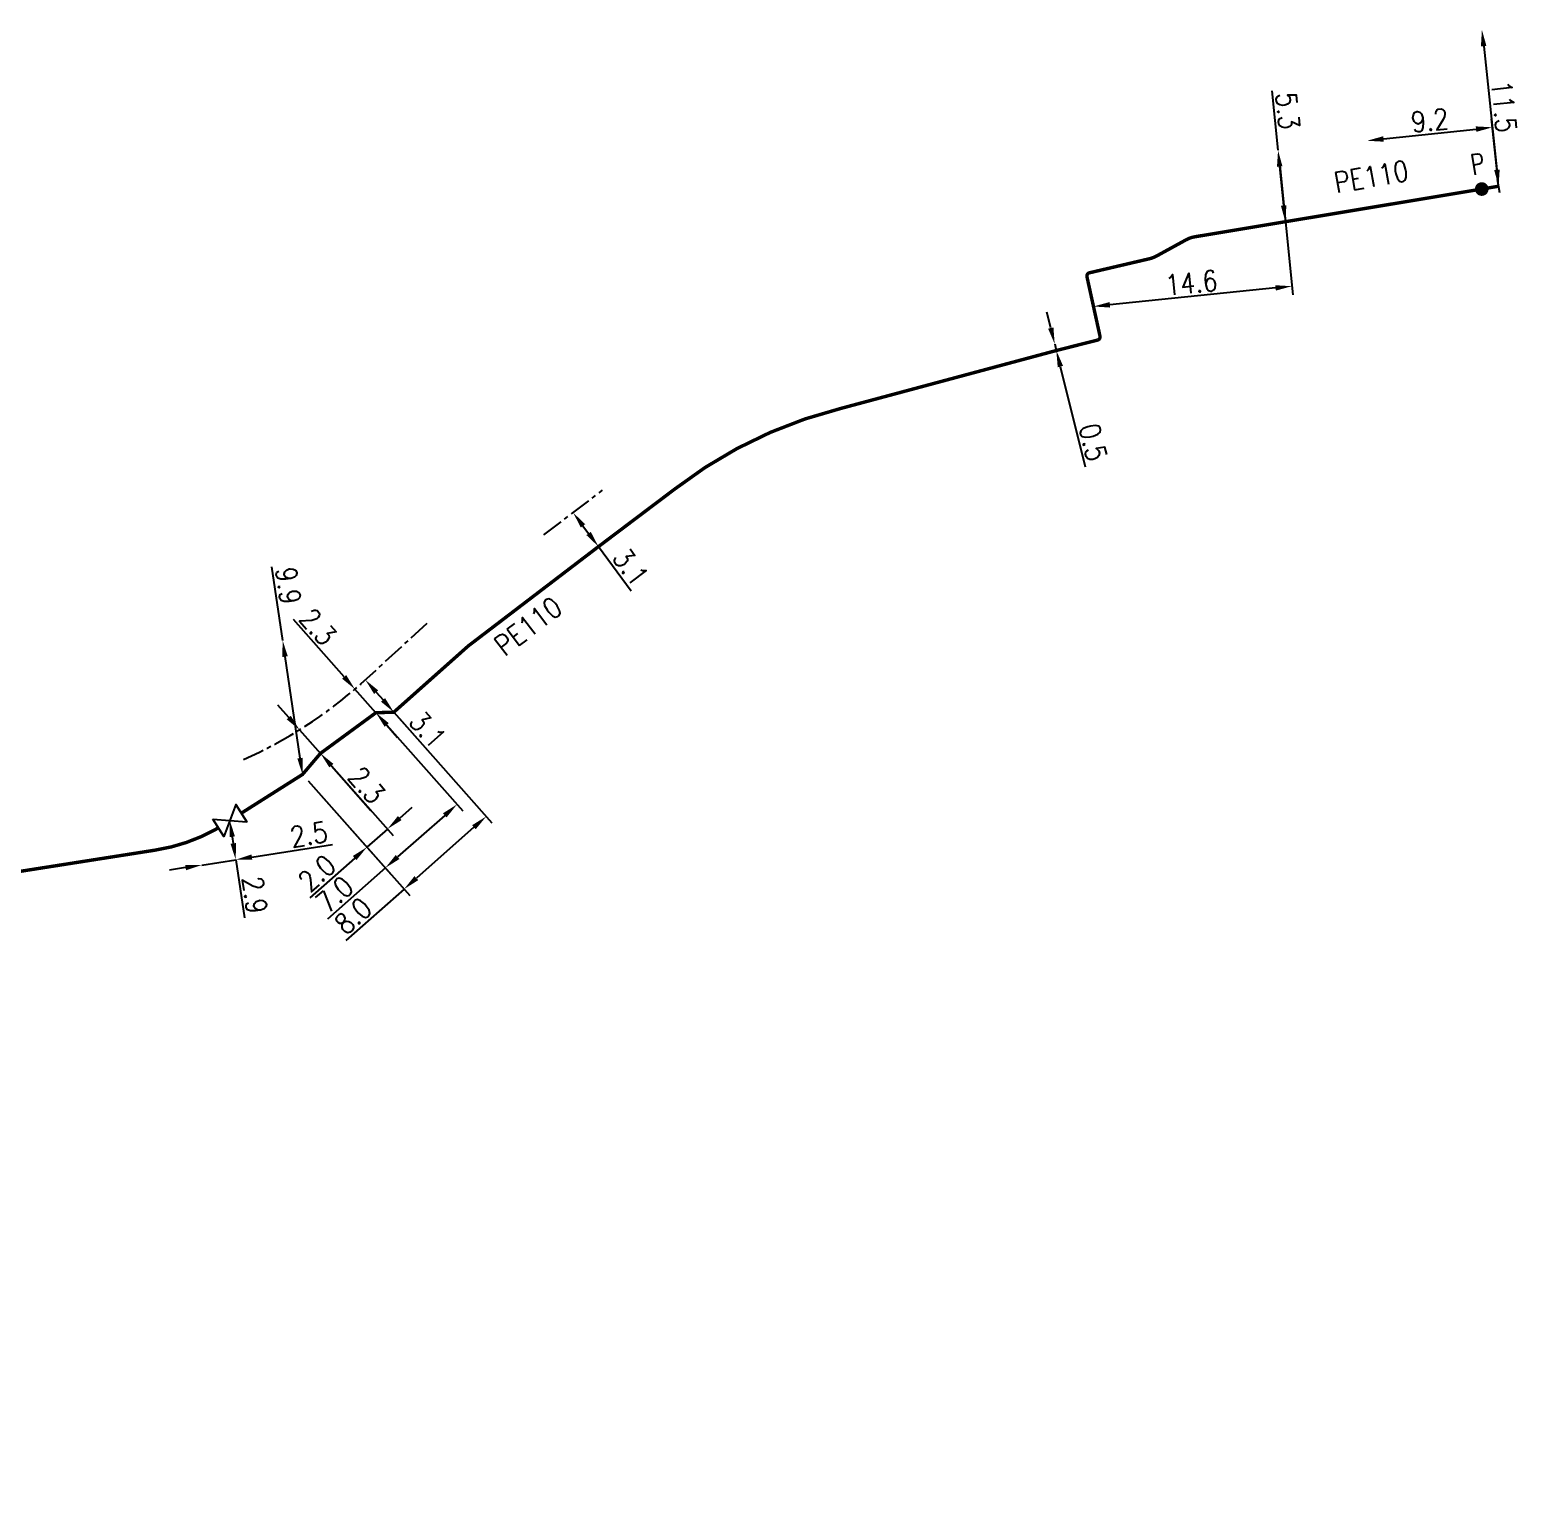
# Model space of a CAD drawing. Header units: millimetres. Extents: x 150998 to 151977, y 126997 to 128005.
# Drawn here: x 151502.9 to 151611.8, y 127612.1 to 127719.3 of the extents above; entities that cross this region are included whole.
import ezdxf
from ezdxf.enums import TextEntityAlignment as Align

# ---------------------------------------------------------------- set-up
doc = ezdxf.new("R2010")
doc.units = ezdxf.units.MM
doc.header["$PDMODE"] = 34
doc.linetypes.add('CENTER', pattern=[50.8, 31.75, -6.35, 6.35, -6.35])
doc.linetypes.add('L_100_PE', pattern=[14, 10, -1.5, 1, -1.5])
doc.layers.get('0').update_dxf_attribs({"linetype": 'CONTINUOUS'})
doc.layers.get('DEFPOINTS').update_dxf_attribs({"linetype": 'CONTINUOUS'})
for name, color, linetype in [('L_140', 3, 'CONTINUOUS'), ('L_300', 7, 'CONTINUOUS'), ('L_340', 7, 'CONTINUOUS')]:
    doc.layers.add(name, color=color, linetype=linetype)
doc.styles.add('G_ROMANS', font='ROMANS.SHX', dxfattribs={"width": 0.75})
doc.styles.get("Standard").update_dxf_attribs({"font": 'romans.shx', "width": 0.85})
doc.dimstyles.get("Standard").update_dxf_attribs({"dimtxt": 1.5, "dimasz": 1.2, "dimexe": 0.625, "dimexo": 0.625, "dimgap": 0.25, "dimtad": 1, "dimdec": 1, "dimzin": 0, "dimdsep": 46, "dimtxsty": 'Standard', "dimcen": -0.5, "dimadec": 0, "dimazin": 0, "dimtfac": 1, "dimtdec": 1, "dimtmove": 0, "dimatfit": 3, "dimfxl": 0, "dimtolj": 1, "dimtzin": 0, "dimarcsym": 0})

# ---------------------------------------------------------------- blocks, each defined once
blk = doc.blocks.new('*D12')
at = {"layer": 'DEFPOINTS', "color": 0, "linetype": 'Continuous', "transparency": 16777216}
for p in [(151521.38, 127674.68), (151522.83, 127664.89), (151522.83, 127664.89)]:
    blk.add_point(p, dxfattribs=at)
at = {"layer": 'L_140', "color": 0, "linetype": 'Continuous', "lineweight": -2, "transparency": 16777216}
for p, q in [((151521.38, 127674.68), (151520.58, 127680.07)), ((151522.65, 127666.08), (151521.55, 127673.5))]:
    blk.add_line(p, q, dxfattribs=at)
at = {"layer": 'L_140', "color": 0, "linetype": 'Continuous', "transparency": 16777216}
for points in [[(151521.75, 127673.53), (151521.35, 127673.47), (151521.38, 127674.68)], [(151522.85, 127666.11), (151522.45, 127666.05), (151522.83, 127664.89)]]:
    blk.add_solid(points, dxfattribs=at)
at = {"layer": 'L_140', "color": 0, "linetype": 'Continuous', "transparency": 16777216, "insert": (151521.79, 127678.68), "char_height": 1.5, "attachment_point": 5, "rotation": 278.4391}
blk.add_mtext('\\A1;9.9', dxfattribs=at)
blk = doc.blocks.new('*D13')
at = {"layer": 'DEFPOINTS', "color": 0, "linetype": 'Continuous', "transparency": 16777216}
for p in [(151542.6, 127684.02), (151544.45, 127681.54), (151544.45, 127681.54)]:
    blk.add_point(p, dxfattribs=at)
at = {"layer": 'L_140', "color": 0, "linetype": 'Continuous', "lineweight": -2, "transparency": 16777216}
for p, q in [((151543.32, 127683.06), (151543.73, 127682.5)), ((151544.45, 127681.54), (151546.84, 127678.32))]:
    blk.add_line(p, q, dxfattribs=at)
at = {"layer": 'L_140', "color": 0, "linetype": 'Continuous', "transparency": 16777216}
for points in [[(151543.48, 127683.18), (151543.16, 127682.94), (151542.6, 127684.02)], [(151543.89, 127682.62), (151543.57, 127682.38), (151544.45, 127681.54)]]:
    blk.add_solid(points, dxfattribs=at)
at = {"layer": 'L_140', "color": 0, "linetype": 'Continuous', "transparency": 16777216, "insert": (151546.81, 127680.05), "char_height": 1.5, "attachment_point": 5, "rotation": 306.6516}
blk.add_mtext('\\A1;3.1', dxfattribs=at)
blk = doc.blocks.new('*D18')
at = {"layer": 'DEFPOINTS', "color": 0, "linetype": 'Continuous', "transparency": 16777216}
for p in [(151608.99, 127719.31), (151610.21, 127707.87), (151610.21, 127707.87)]:
    blk.add_point(p, dxfattribs=at)
at = {"layer": 'L_340', "color": 0, "linetype": 'Continuous', "lineweight": -2, "transparency": 16777216}
blk.add_line((151609.12, 127718.11), (151610.09, 127709.07), dxfattribs=at)
at = {"layer": 'L_340', "color": 0, "linetype": 'Continuous', "transparency": 16777216}
for points in [[(151609.32, 127718.14), (151608.92, 127718.09), (151608.99, 127719.31)], [(151610.29, 127709.09), (151609.89, 127709.05), (151610.21, 127707.87)]]:
    blk.add_solid(points, dxfattribs=at)
at = {"layer": 'L_340', "color": 0, "linetype": 'Continuous', "transparency": 16777216, "insert": (151610.6, 127713.7), "char_height": 1.5, "attachment_point": 5, "rotation": 276.0974}
blk.add_mtext('\\A1;11.5', dxfattribs=at)
blk = doc.blocks.new('*D19')
at = {"layer": 'DEFPOINTS', "color": 0, "linetype": 'Continuous', "transparency": 16777216}
for p in [(151594.1, 127710.5), (151594.63, 127705.28), (151594.63, 127705.28)]:
    blk.add_point(p, dxfattribs=at)
at = {"layer": 'L_140', "color": 0, "linetype": 'Continuous', "lineweight": -2, "transparency": 16777216}
for p, q in [((151594.1, 127710.5), (151593.66, 127714.85)), ((151594.51, 127706.47), (151594.22, 127709.31))]:
    blk.add_line(p, q, dxfattribs=at)
at = {"layer": 'L_140', "color": 0, "linetype": 'Continuous', "transparency": 16777216}
for points in [[(151594.42, 127709.33), (151594.02, 127709.29), (151594.1, 127710.5)], [(151594.71, 127706.49), (151594.31, 127706.45), (151594.63, 127705.28)]]:
    blk.add_solid(points, dxfattribs=at)
at = {"layer": 'L_140', "color": 0, "linetype": 'Continuous', "transparency": 16777216, "insert": (151594.81, 127713.38), "char_height": 1.5, "attachment_point": 5, "rotation": 275.8165}
blk.add_mtext('\\A1;5.3', dxfattribs=at)
blk = doc.blocks.new('*D20')
at = {"layer": 'DEFPOINTS', "color": 0, "linetype": 'Continuous', "transparency": 16777216}
for p in [(151577.78, 127696.35), (151577.9, 127695.87), (151577.9, 127695.87)]:
    blk.add_point(p, dxfattribs=at)
at = {"layer": 'L_140', "color": 0, "linetype": 'Continuous', "lineweight": -2, "transparency": 16777216}
for p, q in [((151577.49, 127697.52), (151577.21, 127698.68)), ((151577.78, 127696.35), (151577.9, 127695.87)), ((151578.19, 127694.7), (151580, 127687.38))]:
    blk.add_line(p, q, dxfattribs=at)
at = {"layer": 'L_140', "color": 0, "linetype": 'Continuous', "transparency": 16777216}
for points in [[(151577.69, 127697.56), (151577.3, 127697.47), (151577.78, 127696.35)], [(151578.39, 127694.75), (151578, 127694.65), (151577.9, 127695.87)]]:
    blk.add_solid(points, dxfattribs=at)
at = {"layer": 'L_140', "color": 0, "linetype": 'Continuous', "transparency": 16777216, "insert": (151580.59, 127689.16), "char_height": 1.5, "attachment_point": 5, "rotation": 283.9129}
blk.add_mtext('\\A1;0.5', dxfattribs=at)
blk = doc.blocks.new('*D21')
at = {"layer": 'DEFPOINTS', "color": 0, "linetype": 'Continuous', "transparency": 16777216}
for p in [(151515.48, 127658.27), (151517.95, 127658.66), (151517.95, 127658.66)]:
    blk.add_point(p, dxfattribs=at)
at = {"layer": 'L_300', "color": 0, "linetype": 'Continuous', "lineweight": -2, "transparency": 16777216}
for p, q in [((151519.13, 127658.85), (151525.02, 127659.77)), ((151514.29, 127658.09), (151513.1, 127657.9)), ((151515.48, 127658.27), (151517.95, 127658.66))]:
    blk.add_line(p, q, dxfattribs=at)
at = {"layer": 'L_300', "color": 0, "linetype": 'Continuous', "transparency": 16777216}
for points in [[(151519.1, 127659.04), (151519.16, 127658.65), (151517.95, 127658.66)], [(151514.26, 127658.28), (151514.32, 127657.89), (151515.48, 127658.27)]]:
    blk.add_solid(points, dxfattribs=at)
at = {"layer": 'L_300', "color": 0, "linetype": 'Continuous', "transparency": 16777216, "insert": (151523.29, 127660.51), "char_height": 1.5, "attachment_point": 5, "rotation": 8.9297}
blk.add_mtext('\\A1;2.5', dxfattribs=at)
blk = doc.blocks.new('*D22')
at = {"layer": 'DEFPOINTS', "color": 0, "linetype": 'Continuous', "transparency": 16777216}
for p in [(151517.52, 127661.53), (151517.52, 127661.53), (151517.95, 127658.66)]:
    blk.add_point(p, dxfattribs=at)
at = {"layer": 'L_300', "color": 0, "linetype": 'Continuous', "lineweight": -2, "transparency": 16777216}
for p, q in [((151517.7, 127660.34), (151517.77, 127659.85)), ((151517.95, 127658.66), (151518.58, 127654.4))]:
    blk.add_line(p, q, dxfattribs=at)
at = {"layer": 'L_300', "color": 0, "linetype": 'Continuous', "transparency": 16777216}
for points in [[(151517.89, 127660.37), (151517.5, 127660.31), (151517.52, 127661.53)], [(151517.97, 127659.88), (151517.57, 127659.82), (151517.95, 127658.66)]]:
    blk.add_solid(points, dxfattribs=at)
at = {"layer": 'L_300', "color": 0, "linetype": 'Continuous', "transparency": 16777216, "insert": (151519.34, 127656.08), "char_height": 1.5, "attachment_point": 5, "rotation": 278.4391}
blk.add_mtext('\\A1;2.9', dxfattribs=at)
blk = doc.blocks.new('L_300_05')
at = {"color": 0, "linetype": 'Continuous'}
for p, q in [((-1, 0.75), (-1, -0.75)), ((1, 0.75), (1, -0.75))]:
    blk.add_line(p, q, dxfattribs=at)
at = {"flags": 128}
blk.add_lwpolyline([(-1, 0.75), (1, -0.75), (1, 0.75), (-1, -0.75), (-1, 0.75)], dxfattribs=at)
at = {"color": 0, "linetype": 'Continuous', "style": 'G_ROMANS', "width": 0.75}
blk.add_attdef('NUM', text='', height=1.5, dxfattribs=at).set_placement((0, 2.75), align=Align.MIDDLE)
at = {"color": 0, "linetype": 'Continuous', "style": 'G_ROMANS', "width": 0.75, "flags": 3}
for tag, p in [('DEF_LEG', (0, -2.75)), ('DEF_COUP', (0, -5.25)), ('DEF_TYPE', (0, -7.75))]:
    blk.add_attdef(tag, text='', height=1.2, dxfattribs=at).set_placement(p, align=Align.MIDDLE)
blk = doc.blocks.new('L_340_07')
at = {"color": 0, "linetype": 'Continuous', "const_width": 0.25, "flags": 128}
blk.add_lwpolyline([(0, 0), (1.25, 0)], dxfattribs=at)
at = {"color": 0, "linetype": 'Continuous', "flags": 128}
blk.add_lwpolyline([(1.25, -0.5), (1.25, 0.5)], dxfattribs=at)
at = {"color": 0, "linetype": 'Continuous', "style": 'G_ROMANS', "width": 0.75, "flags": 3}
for tag, p in [('DEF_LEG', (0.72, -3.47)), ('DEF_COUP', (0.72, -5.97)), ('DEF_TYPE', (0.72, -8.47))]:
    blk.add_attdef(tag, text='', height=1.2, dxfattribs=at).set_placement(p, align=Align.MIDDLE)
blk = doc.blocks.new('L_300_12')
at = {"color": 0, "linetype": 'Continuous', "const_width": 0.497, "flags": 128}
blk.add_lwpolyline([(-0.25, 0, 1), (0.25, 0, 1)], format="xyb", close=True, dxfattribs=at)
at = {"color": 0, "linetype": 'Continuous', "style": 'G_ROMANS', "width": 0.75}
blk.add_text('P', height=1.5, dxfattribs=at).set_placement((0, 1.85), align=Align.MIDDLE)
at = {"color": 0, "linetype": 'Continuous', "style": 'G_ROMANS', "width": 0.75, "flags": 3}
for tag, p in [('DEF_LEG', (0, -5)), ('DEF_COUP', (0, -7.5)), ('DEF_TYPE', (0, -10))]:
    blk.add_attdef(tag, text='', height=1.2, dxfattribs=at).set_placement(p, align=Align.MIDDLE)
blk = doc.blocks.new('*D25')
at = {"layer": 'DEFPOINTS', "color": 0, "linetype": 'Continuous', "transparency": 16777216}
for p in [(151527.42, 127671.8), (151527.42, 127671.8), (151529.5, 127669.44)]:
    blk.add_point(p, dxfattribs=at)
at = {"layer": 'L_140', "color": 0, "linetype": 'Continuous', "lineweight": -2, "transparency": 16777216}
for p, q in [((151528.21, 127670.9), (151528.71, 127670.34)), ((151529.5, 127669.44), (151532.16, 127666.44))]:
    blk.add_line(p, q, dxfattribs=at)
at = {"layer": 'L_140', "color": 0, "linetype": 'Continuous', "transparency": 16777216}
for points in [[(151528.36, 127671.03), (151528.06, 127670.77), (151527.42, 127671.8)], [(151528.86, 127670.47), (151528.56, 127670.21), (151529.5, 127669.44)]]:
    blk.add_solid(points, dxfattribs=at)
at = {"layer": 'L_140', "color": 0, "linetype": 'Continuous', "transparency": 16777216, "insert": (151531.98, 127668.16), "char_height": 1.5, "attachment_point": 5, "rotation": 311.514}
blk.add_mtext('\\A1;3.1', dxfattribs=at)
blk = doc.blocks.new('*D26')
at = {"layer": 'DEFPOINTS', "color": 0, "linetype": 'Continuous', "transparency": 16777216}
for p in [(151526.66, 127671.12), (151526.66, 127671.12), (151528.19, 127669.4)]:
    blk.add_point(p, dxfattribs=at)
at = {"layer": 'L_140', "color": 0, "linetype": 'Continuous', "lineweight": -2, "transparency": 16777216}
for p, q in [((151525.87, 127672.02), (151522.16, 127676.21)), ((151528.19, 127669.4), (151526.66, 127671.12)), ((151528.98, 127668.5), (151529.78, 127667.6))]:
    blk.add_line(p, q, dxfattribs=at)
at = {"layer": 'L_140', "color": 0, "linetype": 'Continuous', "transparency": 16777216}
for points in [[(151526.02, 127672.15), (151525.72, 127671.89), (151526.66, 127671.12)], [(151529.13, 127668.64), (151528.83, 127668.37), (151528.19, 127669.4)]]:
    blk.add_solid(points, dxfattribs=at)
at = {"layer": 'L_140', "color": 0, "linetype": 'Continuous', "transparency": 16777216, "insert": (151523.96, 127675.68), "char_height": 1.5, "attachment_point": 5, "rotation": 311.514}
blk.add_mtext('\\A1;2.3', dxfattribs=at)
blk = doc.blocks.new('*D27')
at = {"layer": 'DEFPOINTS', "color": 0, "linetype": 'Continuous', "transparency": 16777216}
for p in [(151522.61, 127668.15), (151522.61, 127668.15), (151524.14, 127666.43)]:
    blk.add_point(p, dxfattribs=at)
at = {"layer": 'L_140', "color": 0, "linetype": 'Continuous', "lineweight": -2, "transparency": 16777216}
for p, q in [((151521.82, 127669.05), (151521.02, 127669.95)), ((151522.15, 127667.74), (151522.15, 127667.74)), ((151522.61, 127668.15), (151524.14, 127666.43)), ((151524.94, 127665.53), (151527.83, 127662.26))]:
    blk.add_line(p, q, dxfattribs=at)
at = {"layer": 'L_140', "color": 0, "linetype": 'Continuous', "transparency": 16777216}
for points in [[(151521.97, 127669.18), (151521.67, 127668.92), (151522.61, 127668.15)], [(151525.09, 127665.66), (151524.79, 127665.4), (151524.14, 127666.43)]]:
    blk.add_solid(points, dxfattribs=at)
at = {"layer": 'L_140', "color": 0, "linetype": 'Continuous', "transparency": 16777216, "insert": (151527.53, 127664.11), "char_height": 1.5, "attachment_point": 5, "rotation": 311.514}
blk.add_mtext('\\A1;2.3', dxfattribs=at)
blk = doc.blocks.new('*D28')
at = {"layer": 'DEFPOINTS', "color": 0, "linetype": 'Continuous', "transparency": 16777216}
for p in [(151524.14, 127666.43), (151522.83, 127664.89), (151529.03, 127660.9)]:
    blk.add_point(p, dxfattribs=at)
at = {"layer": 'L_140', "color": 0, "linetype": 'Continuous', "lineweight": -2, "transparency": 16777216}
for p, q in [((151524.55, 127665.96), (151529.45, 127660.43)), ((151523.24, 127664.42), (151527.95, 127659.11)), ((151529.93, 127661.7), (151530.83, 127662.49)), ((151529.03, 127660.9), (151527.53, 127659.57)), ((151526.64, 127658.78), (151523.36, 127655.88))]:
    blk.add_line(p, q, dxfattribs=at)
at = {"layer": 'L_140', "color": 0, "linetype": 'Continuous', "transparency": 16777216}
for points in [[(151529.8, 127661.85), (151530.06, 127661.55), (151529.03, 127660.9)], [(151526.5, 127658.93), (151526.77, 127658.63), (151527.53, 127659.57)]]:
    blk.add_solid(points, dxfattribs=at)
at = {"layer": 'L_140', "color": 0, "linetype": 'Continuous', "transparency": 16777216, "insert": (151523.89, 127657.68), "char_height": 1.5, "attachment_point": 5, "rotation": 41.514}
blk.add_mtext('\\A1;2.0', dxfattribs=at)
blk = doc.blocks.new('*D29')
at = {"layer": 'DEFPOINTS', "color": 0, "linetype": 'Continuous', "transparency": 16777216}
for p in [(151528.19, 127669.4), (151522.83, 127664.89), (151534.12, 127662.7)]:
    blk.add_point(p, dxfattribs=at)
at = {"layer": 'L_140', "color": 0, "linetype": 'Continuous', "lineweight": -2, "transparency": 16777216}
for p, q in [((151528.6, 127668.93), (151534.53, 127662.23)), ((151523.24, 127664.42), (151529.29, 127657.59)), ((151533.22, 127661.9), (151529.77, 127658.86)), ((151528.88, 127658.06), (151524.65, 127654.32))]:
    blk.add_line(p, q, dxfattribs=at)
at = {"layer": 'L_140', "color": 0, "linetype": 'Continuous', "transparency": 16777216}
for points in [[(151533.09, 127662.05), (151533.35, 127661.75), (151534.12, 127662.7)], [(151529.64, 127659), (151529.91, 127658.71), (151528.88, 127658.06)]]:
    blk.add_solid(points, dxfattribs=at)
at = {"layer": 'L_140', "color": 0, "linetype": 'Continuous', "transparency": 16777216, "insert": (151525.18, 127656.12), "char_height": 1.5, "attachment_point": 5, "rotation": 41.514}
blk.add_mtext('\\A1;7.0', dxfattribs=at)
blk = doc.blocks.new('*D30')
at = {"layer": 'DEFPOINTS', "color": 0, "linetype": 'Continuous', "transparency": 16777216}
for p in [(151529.5, 127669.44), (151522.83, 127664.89), (151536.25, 127661.82)]:
    blk.add_point(p, dxfattribs=at)
at = {"layer": 'L_140', "color": 0, "linetype": 'Continuous', "lineweight": -2, "transparency": 16777216}
for p, q in [((151529.92, 127668.98), (151536.66, 127661.35)), ((151523.24, 127664.42), (151530.66, 127656.04)), ((151535.35, 127661.03), (151531.15, 127657.31)), ((151530.25, 127656.51), (151526, 127652.75))]:
    blk.add_line(p, q, dxfattribs=at)
at = {"layer": 'L_140', "color": 0, "linetype": 'Continuous', "transparency": 16777216}
for points in [[(151535.22, 127661.18), (151535.48, 127660.88), (151536.25, 127661.82)], [(151531.01, 127657.46), (151531.28, 127657.16), (151530.25, 127656.51)]]:
    blk.add_solid(points, dxfattribs=at)
at = {"layer": 'L_140', "color": 0, "linetype": 'Continuous', "transparency": 16777216, "insert": (151526.52, 127654.55), "char_height": 1.5, "attachment_point": 5, "rotation": 41.514}
blk.add_mtext('\\A1;8.0', dxfattribs=at)
blk = doc.blocks.new('*D31')
at = {"layer": 'DEFPOINTS', "color": 0, "linetype": 'Continuous', "transparency": 16777216}
for p in [(151594.1, 127710.5), (151580.61, 127699.09), (151580.61, 127699.09)]:
    blk.add_point(p, dxfattribs=at)
at = {"layer": 'L_140', "color": 0, "linetype": 'Continuous', "lineweight": -2, "transparency": 16777216}
for p, q in [((151594.17, 127709.88), (151595.18, 127699.94)), ((151593.92, 127700.44), (151581.81, 127699.21))]:
    blk.add_line(p, q, dxfattribs=at)
at = {"layer": 'L_140', "color": 0, "linetype": 'Continuous', "transparency": 16777216}
for points in [[(151593.9, 127700.64), (151593.94, 127700.25), (151595.11, 127700.57)], [(151581.79, 127699.41), (151581.83, 127699.01), (151580.61, 127699.09)]]:
    blk.add_solid(points, dxfattribs=at)
at = {"layer": 'L_140', "color": 0, "linetype": 'Continuous', "transparency": 16777216, "insert": (151587.76, 127700.82), "char_height": 1.5, "attachment_point": 5, "rotation": 5.8165}
blk.add_mtext('\\A1;14.6', dxfattribs=at)
blk = doc.blocks.new('*D32')
at = {"layer": 'DEFPOINTS', "color": 0, "linetype": 'Continuous', "transparency": 16777216}
for p in [(151609.76, 127712.18), (151600.61, 127711.2), (151610.21, 127707.87)]:
    blk.add_point(p, dxfattribs=at)
at = {"layer": 'L_340', "color": 0, "linetype": 'Continuous', "lineweight": -2, "transparency": 16777216}
for p, q in [((151610.15, 127708.49), (151609.69, 127712.8)), ((151601.8, 127711.33), (151608.56, 127712.05))]:
    blk.add_line(p, q, dxfattribs=at)
at = {"layer": 'L_340', "color": 0, "linetype": 'Continuous', "transparency": 16777216}
for points in [[(151601.78, 127711.53), (151601.82, 127711.13), (151600.61, 127711.2)], [(151608.54, 127712.25), (151608.58, 127711.85), (151609.76, 127712.18)]]:
    blk.add_solid(points, dxfattribs=at)
at = {"layer": 'L_340', "color": 0, "linetype": 'Continuous', "transparency": 16777216, "insert": (151605.18, 127712.69), "char_height": 1.5, "attachment_point": 5, "rotation": 6.0974}
blk.add_mtext('\\A1;9.2', dxfattribs=at)

msp = doc.modelspace()

# ---------------------------------------------------------------- linework, layer by layer
at = {"layer": 'L_140', "linetype": 'L_100_PE'}
msp.add_lwpolyline([(151518.36, 127662.06, 0.25, 0.25, 0), (151522.83, 127664.89, 0.25, 0.25, 0), (151524.14, 127666.43, 0.25, 0.25, 0), (151528.19, 127669.4, 0.25, 0.25, 0), (151529.5, 127669.44, 0.25, 0.25, 0), (151534.94, 127674.28, 0.25, 0.25, 0), (151544.45, 127681.54, 0.25, 0.25, 0), (151550.03, 127685.75, 0.25, 0.25, -0.104156), (151562.13, 127691.63, 0.25, 0.25, 0), (151577.9, 127695.87, 0.25, 0.25, 0), (151580.9, 127696.63, 0.25, 0.25, 0.41464), (151581.09, 127696.92, 0.25, 0.25, 0), (151580.14, 127701.25, 0.25, 0.25, -0.410596), (151580.32, 127701.55, 0.25, 0.25, 0), (151584.72, 127702.58, 0.25, 0.25, 0.068613), (151585.23, 127702.78, 0.25, 0.25, 0), (151587.38, 127703.96, 0.25, 0.25, -0.084852), (151588.01, 127704.18, 0.25, 0.25, 0), (151608.98, 127707.67, 0, 0, 0)], format="xyseb", dxfattribs=at)
at = {"layer": 'L_140', "linetype": 'CENTER', "ltscale": 0.05, "flags": 128}
msp.add_lwpolyline([(151540.45, 127682.39), (151544.75, 127685.66)], dxfattribs=at)
msp.add_lwpolyline([(151518.51, 127665.99, 0.079357), (151527.1, 127671.51), (151531.93, 127675.94)], format="xyb", dxfattribs=at)
at = {"layer": 'L_140', "linetype": 'L_100_PE', "flags": 128}
msp.add_lwpolyline([(151516.68, 127660.99, 0.25, 0.25, 0), (151516.51, 127660.89, 0.25, 0.25, -0.090446), (151512.08, 127659.36, 0.25, 0.25, 0), (151495.6, 127656.77, 0.25, 0.25, 0), (151479.54, 127654.13, 0.25, 0.25, 0), (151469.11, 127652.67, 0.25, 0.25, 0), (151454.28, 127650.4, 0.25, 0.25, 0), (151454.28, 127650.4, 0.25, 0.25, 0), (151454.28, 127650.4, 0.25, 0.25, 0), (151453.61, 127650.29, 0.25, 0.25, 0), (151435.9, 127647.33, 0.25, 0.25, 0), (151416.21, 127644.35, 0.25, 0.25, 0), (151391.51, 127640.51, 0.25, 0.25, 0), (151382.91, 127639.17, 0.25, 0.25, 0), (151377.19, 127638.58, 0.25, 0.25, 0), (151359.36, 127635.83, 0.25, 0.25, 0), (151338.64, 127632.47, 0.25, 0.25, 0), (151323.75, 127630.25, 0.25, 0.25, 0), (151308.49, 127627.89, 0.25, 0.25, 0), (151303.54, 127626.81, 0.25, 0.25, 0), (151293.95, 127625.24, 0.25, 0.25, 0), (151278.87, 127622.83, 0.25, 0.25, 0), (151262.78, 127620.58, 0.25, 0.25, 0), (151253.1, 127618.84, 0.25, 0.25, 0), (151245.63, 127617.73, 0.25, 0.25, 0), (151233.77, 127615.78, 0.25, 0.25, 0), (151222.33, 127614, 0.25, 0.25, 0), (151216.06, 127613.14, 0.25, 0.25, 0), (151210.54, 127612.27, 0, 0, 0)], format="xyseb", dxfattribs=at)

# ---------------------------------------------------------------- block references
at = {"layer": 'L_300'}
for name, p, rotation in [('L_300_12', (151608.98, 127707.67), 9.451243979593691), ('L_300_05', (151517.52, 127661.53), 32.35507559232452)]:
    msp.add_blockref(name, p, dxfattribs=dict(at, rotation=rotation))
at = {"layer": 'L_340', "rotation": 9.451243979593693}
msp.add_blockref('L_340_07', (151608.98, 127707.67), dxfattribs=at)

# ---------------------------------------------------------------- texts
at = {"layer": 'L_140', "linetype": 'Continuous', "width": 0.85}
for rotation, p in [(9.7401, (151598.34, 127707.38)), (37.2516, (151537.6, 127673.48))]:
    msp.add_text('PE110', height=1.5, rotation=rotation, dxfattribs=at).set_placement(p)

# ---------------------------------------------------------------- dimensions: what is measured, and where the dimension line sits
at = {"layer": 'L_140', "linetype": 'Continuous'}
for base, p1, p2, angle, picture, middle, dimtype in [((151594.6344, 127705.2796), (151594.1022, 127710.5038), (151594.6344, 127705.2796), 275.8165, '*D19', (151593.8199, 127713.2752), 161), ((151580.61, 127699.09), (151594.1, 127710.5), (151580.61, 127699.09), 5.8165, '*D31', (151587.86, 127699.83), 160), ((151577.9, 127695.87), (151577.78, 127696.35), (151577.9, 127695.87), 283.9129, '*D20', (151579.62, 127688.92), 161), ((151544.45, 127681.54), (151542.6, 127684.02), (151544.45, 127681.54), 306.6516, '*D13', (151546.01, 127679.45), 161), ((151522.83, 127664.89), (151521.38, 127674.68), (151522.83, 127664.89), 278.4391, '*D12', (151520.8, 127678.53), 161), ((151526.66, 127671.12), (151528.19, 127669.4), (151526.66, 127671.12), 131.514, '*D26', (151523.21, 127675.02), 160), ((151527.42, 127671.8), (151529.5, 127669.44), (151527.42, 127671.8), 131.514, '*D25', (151531.23, 127667.49), 160), ((151522.61, 127668.15), (151524.14, 127666.43), (151522.61, 127668.15), 311.514, '*D27', (151526.78, 127663.44), 160), ((151536.25, 127661.82), (151522.83, 127664.89), (151529.5, 127669.44), 41.514, '*D30', (151527.19, 127653.8), 160), ((151534.12, 127662.7), (151522.83, 127664.89), (151528.19, 127669.4), 41.514, '*D29', (151525.84, 127655.37), 160), ((151529.03, 127660.9), (151522.83, 127664.89), (151524.14, 127666.43), 41.514, '*D28', (151524.55, 127656.93), 160)]:
    dim = msp.add_linear_dim(base=base, p1=p1, p2=p2, angle=angle, dimstyle='Standard', dxfattribs=at)
    dim.commit()
    dim.dimension.update_dxf_attribs({"geometry": picture, "text_midpoint": middle, "dimtype": dimtype})
at = {"layer": 'L_300', "linetype": 'Continuous'}
for base, p1, p2, angle, picture, middle in [((151517.95, 127658.66), (151515.48, 127658.27), (151517.95, 127658.66), 8.9297, '*D21', (151523.45, 127659.52)), ((151517.52, 127661.53), (151517.95, 127658.66), (151517.52, 127661.53), 98.4391, '*D22', (151518.35, 127655.93))]:
    dim = msp.add_linear_dim(base=base, p1=p1, p2=p2, angle=angle, dimstyle='Standard', dxfattribs=at)
    dim.commit()
    dim.dimension.update_dxf_attribs({"geometry": picture, "text_midpoint": middle, "dimtype": 161})
at = {"layer": 'L_340', "linetype": 'Continuous'}
for base, p1, angle, picture, middle, dimtype in [((151610.21, 127707.87), (151608.99, 127719.31), 276.0974, '*D18', (151609.6, 127713.59), 161), ((151609.76, 127712.18), (151600.61, 127711.2), 6.0974, '*D32', (151605.28, 127711.7), 160)]:
    dim = msp.add_linear_dim(base=base, p1=p1, p2=(151610.21, 127707.87), angle=angle, dimstyle='Standard', dxfattribs=at)
    dim.commit()
    dim.dimension.update_dxf_attribs({"geometry": picture, "text_midpoint": middle, "dimtype": dimtype})

doc.saveas('drawing.dxf')
